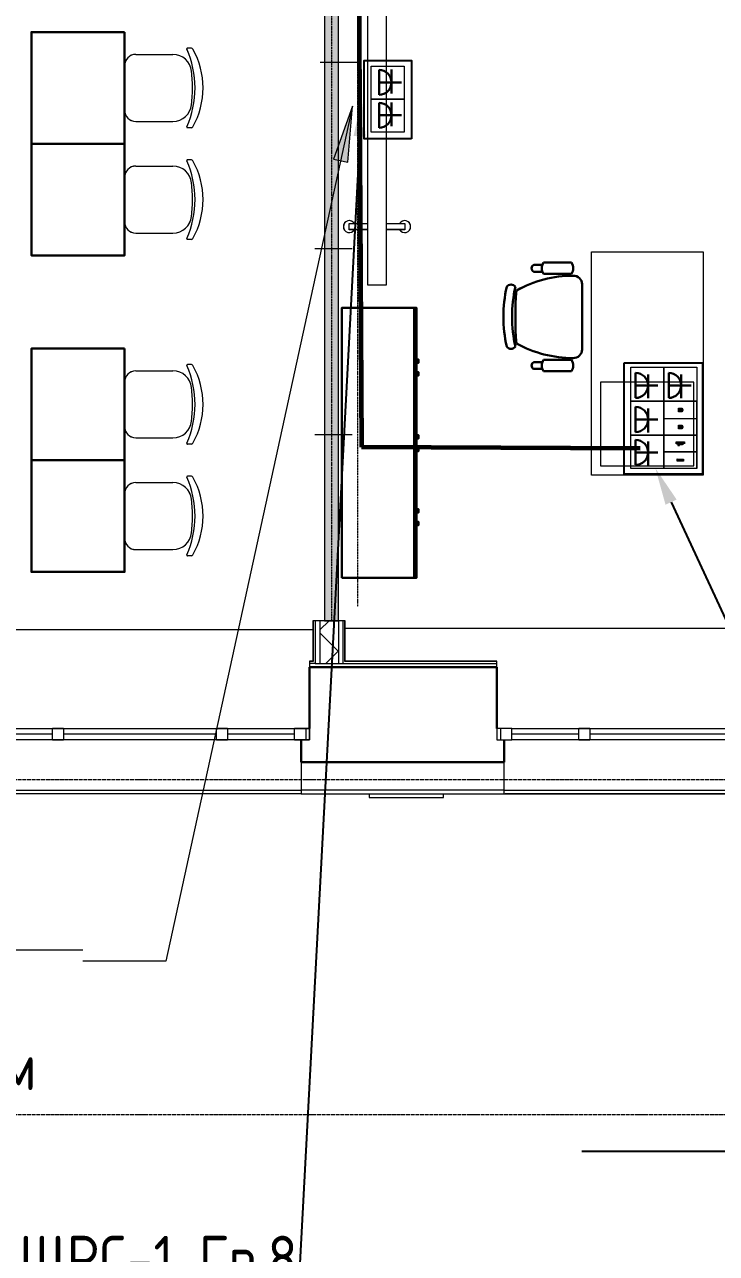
# Model space of a CAD drawing. Header units: millimetres. Extents: x -32 to 417638015, y -35 to 175284279.
# Drawn here: x 1050788 to 1054501, y 51017 to 57619 of the extents above; entities that cross this region are included whole.
import ezdxf
from ezdxf import colors
from ezdxf.entities.mleader import LeaderData, LeaderLine
from ezdxf.math import Vec2, Vec3

# ---------------------------------------------------------------- set-up
doc = ezdxf.new("R2010")
doc.units = ezdxf.units.MM
doc.linetypes.add('ADSK_Линия сетки', pattern=[25, 20, -2.5, 0, -2.5])
doc.linetypes.add('ADSK_Осевая', pattern=[14, 10, -2, 0, -2])
for name, color, linetype, lineweight in [('_ Окна', 7, 'Continuous', 9), ('_ЭМ_В полу', 26, 'Кабель в трубе', 60), ('_ЭМ_ТХобщее_слой', 7, 'Continuous', 30), ('Аннотация', 7, 'Continuous', 18), ('Окна', 7, 'Continuous', 9), ('Оси', 253, 'Continuous', 9), ('Перекрытие', 7, 'Continuous', 18), ('Стены внутренние', 7, 'Continuous', 18), ('Стены наружные', 7, 'Continuous', 18), ('Стены несущие', 7, 'Continuous', 30), ('Стены отделка', 7, 'Continuous', 30), ('Стены штриховка', 7, 'Continuous', 9), ('ТХ', 5, 'Continuous', 0), ('Узлы', 7, 'Continuous', 18), ('ШТРИХОВКА', 252, 'Continuous', 15), ('Электро', 250, 'Continuous', 25), ('ЭОМ_Кабель для СУП', 150, 'Continuous', 9)]:
    doc.layers.add(name, color=color, linetype=linetype, lineweight=lineweight)
for name, color, linetype in [('_ЭМ_Надписи', 7, 'Continuous'), ('PDF _СС_розетки', 7, 'Continuous'), ('ВНУТРЯНКА', 1, 'Continuous'), ('ЭОМ_Лотки рабочие', 5, 'Continuous')]:
    doc.layers.add(name, color=color, linetype=linetype)
doc.layers.add('PDF _ЭОМ _розетки', color=7, linetype='Continuous', true_color=0xeb0000)
doc.layers.add('Линии', color=7, linetype='Continuous', lineweight=9, true_color=0x00a600)
doc.styles.add('ELine', font='txt.shx')
doc.styles.add('GOST Common_2', font='GOST_Common.ttf', dxfattribs={"width": 0.9, "height": 250})
doc.styles.add('ЭОМ', font='isocpeur.ttf', dxfattribs={"width": 0.85, "height": 250})
doc.linetypes.add('TRAY', pattern='A,12.119257,["_",ELine,S=4.5,R=90,X=0,Y=-1.555839],0.750382,["_",ELine,S=4.5,R=0,X=0,Y=-0.805849],1.314849,["_",ELine,S=4.5,R=0,X=0,Y=-0.805849],2.250029,["_",ELine,S=4.5,R=90,X=0,Y=-1.555839],13.565483', length=30)
doc.linetypes.add('Кабель в трубе', pattern='A,8,[133,ltypeshp.shx,S=1,R=0,X=10,Y=1.3],-3,[130,ltypeshp.shx,S=1.5,R=-45,X=-1.5,Y=0],8', length=19)

# ---------------------------------------------------------------- blocks, each defined once
blk = doc.blocks.new('Стул ученич штабелир №5-7')
at = {"color": 0, "linetype": 'ByBlock', "lineweight": -2}
for p, q in [((-120.1, 0), (120.1, 0)), ((-120.1, 0), (120.1, 0)), ((-179.9, -60), (-179.9, -260.3)), ((-179.9, -60), (-179.9, -260.3)), ((180.1, -60), (180.1, -260.3)), ((180.1, -60), (180.1, -260.3)), ((-213.4, -359), (-213.4, -337.3)), ((-213.4, -359), (-213.4, -337.3)), ((213.6, -359), (213.6, -337.3)), ((213.6, -359), (213.6, -337.3))]:
    blk.add_line(p, q, dxfattribs=at)
for centre, radius, start, end in [((-119.9, -60), 60, 90, 180), ((-119.9, -60), 60, 90, 180), ((120.1, -60), 60, 0, 90), ((120.1, -60), 60, 0, 90), ((-79.9, -260.3), 100, 180, 264.25844), ((-79.9, -260.3), 100, 180, 264.25844), ((80.1, -260.3), 100, 275.74156, 0), ((80.1, -260.3), 100, 275.74156, 0), ((-210.4, -337.3), 3, 63.89783, 180), ((-210.4, -337.3), 3, 63.89783, 180), ((-203.4, -359), 10, 180, 238.06825), ((-203.4, -359), 10, 180, 238.06825), ((0.1, 142.3), 520.8, 246.31951, 293.68049), ((0.1, 142.3), 520.8, 246.31951, 293.68049), ((0.1, 9), 430.5, 240.99166, 299.00834), ((0.1, 9), 430.5, 240.99166, 299.00834), ((0.1, 435.5), 800.4, 263.24698, 276.75302), ((0.1, 435.5), 800.4, 263.24698, 276.75302), ((203.6, -359), 10, 301.93175, 0), ((203.6, -359), 10, 301.93175, 0), ((210.6, -337.3), 3, 0, 116.10217), ((210.6, -337.3), 3, 0, 116.10217)]:
    blk.add_arc(centre, radius, start, end, dxfattribs=at)
blk = doc.blocks.new('ТХ 3 этаж')
at = {"layer": 'Узлы'}
blk.add_hatch(color=8, dxfattribs=at).paths.add_polyline_path([(23152.2, 2688.6), (23152.2, 7603.2), (23076.6, 7603.2), (23076.6, 2688.6)])
at = {"color": 8, "linetype": 'Continuous'}
for p, q in [((24201, 4600.2), (24246.6, 4600.2)), ((24201.1, 4563.4), (24246.8, 4563.4)), ((24252.4, 4612.2), (24403.6, 4612.2)), ((24252.4, 4552), (24403.6, 4552)), ((24459.8, 4145.5), (24459.8, 4495.7)), ((23559.2, 2918.6), (23559.2, 4368.6)), ((24201, 4041), (24246.6, 4041)), ((24201.1, 4077.7), (24246.8, 4077.7)), ((24252.4, 4089.2), (24403.6, 4089.2)), ((24252.4, 4029), (24403.6, 4029))]:
    blk.add_line(p, q, dxfattribs=at)
at = {"color": 8}
for points in [[(22003.9, 5850.6), (22003.9, 5250.6), (21503.9, 5250.6), (21503.9, 5850.6)], [(22003.9, 5250.6), (22003.9, 4650.6), (21503.9, 4650.6), (21503.9, 5250.6)], [(22003.9, 4150.6), (22003.9, 3550.6), (21503.9, 3550.6), (21503.9, 4150.6)], [(22003.9, 3550.6), (22003.9, 2950.6), (21503.9, 2950.6), (21503.9, 3550.6)]]:
    blk.add_lwpolyline(points, close=True, dxfattribs=at)
at = {"color": 8, "linetype": 'Continuous'}
for points in [[(23171.2, 2918.6), (23571.2, 2918.6), (23571.2, 4368.6), (23171.2, 4368.6)], [(23571.2, 4091.5), (23571.2, 4074.1), (23581.5, 4074.1), (23581.5, 4091.5)], [(23571.2, 4023.8), (23571.2, 4006.5), (23581.5, 4006.5), (23581.5, 4023.8)], [(23571.2, 3684.5), (23571.2, 3667.1), (23581.5, 3667.1), (23581.5, 3684.5)], [(23571.2, 3616.8), (23571.2, 3599.4), (23581.5, 3599.4), (23581.5, 3616.8)], [(23571.2, 3287.6), (23571.2, 3270.2), (23581.5, 3270.2), (23581.5, 3287.6)], [(23571.2, 3219.9), (23571.2, 3202.6), (23581.5, 3202.6), (23581.5, 3219.9)]]:
    blk.add_lwpolyline(points, close=True, dxfattribs=at)
for centre, radius, start, end in [((24209.5, 4581.8), 20.2, 114.89545, 245.33537), ((24302.4, 4582.1), 58.4, 148.95101, 211.04877), ((24353.6, 4582.1), 58.4, 328.95097, 31.04877), ((24078.7, 4466), 28.1, 34.29007, 145.70964), ((24411.4, 3917.2), 624.5, 89.87797, 119.10589), ((24414.4, 4496.3), 45.4, 359.25187, 92.18664), ((24785.5, 4321.3), 747.5, 167.60199, 192.39777), ((24832, 4321.3), 747.5, 167.60199, 192.39777), ((25863.8, 4321.3), 1761.9, 175.39382, 184.65462), ((24078.7, 4176.7), 28.1, 214.29147, 325.70827), ((24411.4, 4724), 624.5, 240.90677, 270.12147), ((24414.4, 4144.9), 45.4, 267.81347, 0.74787), ((24209.6, 4059.4), 20.2, 114.89545, 245.33537), ((24302.4, 4059.1), 58.4, 148.95098, 211.04877), ((24353.6, 4059.1), 58.4, 328.95097, 31.04877)]:
    blk.add_arc(centre, radius, start, end, dxfattribs=at)
at = {"layer": 'Линии', "color": 8}
for p, q in [((23076.6, 7603.2), (23076.6, 2688.6)), ((23152.2, 2688.6), (23152.2, 7603.2))]:
    blk.add_line(p, q, dxfattribs=at)
at = {"layer": 'Линии', "color": 8, "linetype": 'ADSK_Осевая', "lineweight": 18}
blk.add_line((23114.4, 7603.2), (23114.4, 2683.2), dxfattribs=at)
at = {"layer": 'ТХ', "color": 8}
for points in [[(23309.3, 4490.6), (23309.3, 6490.6), (23409.3, 6490.6), (23409.3, 4490.6)], [(25109.8, 4670.6), (25109.8, 3470.6), (24509.8, 3470.6), (24509.8, 4670.6)], [(24559.8, 3970.6), (24559.8, 3520.6), (25059.8, 3520.6), (25059.8, 3970.6)]]:
    blk.add_lwpolyline(points, close=True, dxfattribs=at)
at = {"layer": 'ТХ', "color": 8, "linetype": 'Continuous', "lineweight": 5, "ltscale": 100}
for points in [[(23309.3, 4789.2), (23210.7, 4789.2), (23210.7, 4822.1), (23309.3, 4822.1)], [(23409.3, 4822.1), (23507.9, 4822.1), (23507.9, 4789.2), (23409.3, 4789.2)]]:
    blk.add_lwpolyline(points, dxfattribs=at)
at = {"layer": 'ТХ', "color": 8}
for centre, start, end in [((23210.7, 4805.7), 30.96376, 329.03624), ((23507.9, 4805.7), 210.96376, 149.03624)]:
    blk.add_arc(centre, 32, start, end, dxfattribs=at)
at = {"layer": 'ТХ', "color": 8, "lineweight": 0, "rotation": 90}
for p in [(22003.9, 5550.6), (22003.9, 4950.6), (22003.9, 3850.6), (22003.9, 3250.6)]:
    blk.add_blockref('Стул ученич штабелир №5-7', p, dxfattribs=at)
blk = doc.blocks.new('План 3 этажа')
at = {"layer": 'Аннотация', "lineweight": 20}
blk.add_hatch(color=8, dxfattribs=at).paths.add_polyline_path([(16217.291, 5571.552), (16114.696, 5286.887), (16191.869, 5270.034)])
at = {"layer": 'Стены внутренние', "lineweight": 9}
h = blk.add_hatch(dxfattribs=at)
h.set_pattern_fill('FP_3', color=8, style=0, pattern_type=2)
h.set_pattern_definition([(45, (507.34, 158.9), (-106.066, 106.066), []), (135, (507.34, 158.9), (-106.066, -106.066), [])])
h.paths.add_polyline_path([(16041.343, 2577.133), (16141.343, 2577.133), (16141.343, 2807.133), (16041.343, 2807.133), (16041.343, 2734.253)])
at = {"layer": 'Узлы'}
blk.add_hatch(color=8, dxfattribs=at).paths.add_polyline_path([(16141.343, 2807.133), (16141.343, 7807.133), (16065.696, 7807.133), (16065.696, 2807.133)])
at = {"layer": '_ Окна', "color": 8}
for p, q in [((14606.35, 2197.133), (14246.35, 2197.133)), ((15486.35, 2197.133), (14666.35, 2197.133)), ((15906.35, 2197.133), (15546.35, 2197.133)), ((15966.35, 2227.133), (15966.35, 2167.133)), ((17011.483, 2227.133), (17011.483, 2167.133)), ((17431.483, 2197.133), (17071.483, 2197.133)), ((18311.483, 2197.133), (17491.483, 2197.133))]:
    blk.add_line(p, q, dxfattribs=at)
at = {"layer": '_ Окна', "color": 8, "lineweight": 18}
for p, q in [((14606.35, 2167.133), (14606.35, 2227.133)), ((14606.35, 2227.133), (14666.35, 2227.133)), ((14666.35, 2227.133), (14666.35, 2167.133)), ((15486.35, 2167.133), (15486.35, 2227.133)), ((15486.35, 2227.133), (15546.35, 2227.133)), ((15546.35, 2227.133), (15546.35, 2167.133)), ((15906.35, 2167.133), (15906.35, 2227.133)), ((15906.35, 2227.133), (15986.35, 2227.133)), ((15986.35, 2227.133), (15986.35, 2167.133)), ((17071.483, 2227.133), (16991.483, 2227.133)), ((16991.483, 2227.133), (16991.483, 2167.133)), ((17071.483, 2167.133), (17071.483, 2227.133)), ((17431.483, 2167.133), (17431.483, 2227.133)), ((17431.483, 2227.133), (17491.483, 2227.133)), ((17491.483, 2227.133), (17491.483, 2167.133)), ((14666.35, 2167.133), (14606.35, 2167.133)), ((15546.35, 2167.133), (15486.35, 2167.133)), ((15986.35, 2167.133), (15906.35, 2167.133)), ((16991.483, 2167.133), (17071.483, 2167.133)), ((17491.483, 2167.133), (17431.483, 2167.133))]:
    blk.add_line(p, q, dxfattribs=at)
at = {"layer": 'Аннотация', "color": 8, "lineweight": 20}
for p, q in [((16217.291, 5571.552), (15213.95, 977.294)), ((16217.291, 5571.552), (16114.696, 5286.887)), ((16191.869, 5270.034), (16217.291, 5571.552)), ((16114.696, 5286.887), (16191.869, 5270.034)), ((9769.904, 1039.083), (14769.904, 1039.083)), ((15213.95, 977.294), (14769.904, 977.294))]:
    blk.add_line(p, q, dxfattribs=at)
at = {"layer": 'Линии', "color": 8}
for p, q in [((16065.696, 7807.133), (16065.696, 2807.133)), ((16141.343, 2807.133), (16141.343, 7807.133)), ((16043.519, 5807.14), (16243.519, 5807.14)), ((16015.056, 4807.14), (16215.056, 4807.14)), ((16015.056, 3807.14), (16215.056, 3807.14)), ((16065.696, 2807.133), (16141.343, 2807.133))]:
    blk.add_line(p, q, dxfattribs=at)
at = {"layer": 'Линии', "color": 8, "linetype": 'ADSK_Осевая', "lineweight": 18}
blk.add_line((16243.519, 7801.698), (16243.519, 2881.698), dxfattribs=at)
blk.add_line((16243.519, 7801.698), (16243.519, 2881.698), dxfattribs=at)
at = {"layer": 'Окна', "color": 8}
for p, q in [((14246.35, 2227.133), (14606.35, 2227.133)), ((14666.35, 2227.133), (14606.35, 2227.133)), ((14666.35, 2227.133), (15486.35, 2227.133)), ((15546.35, 2227.133), (15486.35, 2227.133)), ((15546.35, 2227.133), (15906.35, 2227.133)), ((15986.35, 2227.133), (15906.35, 2227.133)), ((15986.35, 2167.133), (15986.35, 2227.133)), ((17071.483, 2227.133), (16991.483, 2227.133)), ((16991.483, 2227.133), (16991.483, 2167.133)), ((17071.483, 2227.133), (17431.483, 2227.133)), ((17491.483, 2227.133), (17431.483, 2227.133)), ((17491.483, 2227.133), (18311.483, 2227.133)), ((14606.35, 2167.133), (14246.35, 2167.133)), ((14606.35, 2167.133), (14666.35, 2167.133)), ((15486.35, 2167.133), (14666.35, 2167.133)), ((15486.35, 2167.133), (15546.35, 2167.133)), ((15906.35, 2167.133), (15546.35, 2167.133)), ((15906.35, 2167.133), (15986.35, 2167.133)), ((16991.483, 2167.133), (17071.483, 2167.133)), ((17431.483, 2167.133), (17071.483, 2167.133)), ((17431.483, 2167.133), (17491.483, 2167.133)), ((18311.483, 2167.133), (17491.483, 2167.133))]:
    blk.add_line(p, q, dxfattribs=at)
at = {"layer": 'Оси', "color": 8, "linetype": 'ADSK_Линия сетки'}
for p, q in [((-10051.774, 1953.902), (51155.436, 1953.902)), ((-10051.774, 153.902), (51155.436, 153.902))]:
    blk.add_line(p, q, dxfattribs=at)
at = {"layer": 'Перекрытие', "color": 8}
for p, q in [((16004.343, 2757.133), (14178.35, 2757.133)), ((18763.925, 2765.558), (16178.343, 2765.558))]:
    blk.add_line(p, q, dxfattribs=at)
at = {"layer": 'Стены наружные', "color": 8}
for p, q in [((15941.35, 1876.133), (14171.486, 1876.133)), ((14206.35, 1897.133), (15941.35, 1897.133)), ((15941.35, 1877.133), (14206.35, 1877.133)), ((15941.35, 1877.133), (15941.35, 1876.133)), ((17031.483, 1897.133), (18766.483, 1897.133)), ((17031.483, 1877.133), (18766.483, 1877.133)), ((17036.352, 1877.133), (17036.352, 1876.133)), ((18790.483, 1876.133), (17036.352, 1876.133))]:
    blk.add_line(p, q, dxfattribs=at)
at = {"layer": 'Стены несущие', "color": 8}
for p, q in [((15986.35, 2557.133), (15986.35, 2227.133)), ((16991.483, 2557.133), (15986.35, 2557.133)), ((16991.483, 2227.133), (16991.483, 2557.133)), ((15941.35, 2167.133), (15941.35, 2047.133)), ((17031.483, 2047.133), (17031.483, 2167.133)), ((17031.483, 2047.133), (15941.35, 2047.133))]:
    blk.add_line(p, q, dxfattribs=at)
at = {"layer": 'Стены отделка', "color": 8, "lineweight": 9}
for p, q in [((16178.343, 2807.133), (16004.343, 2807.133)), ((16004.343, 2807.133), (16004.343, 2589.133)), ((16016.343, 2807.133), (16016.343, 2577.133)), ((16166.343, 2577.133), (16166.343, 2807.133)), ((16178.343, 2589.133), (16178.343, 2807.133)), ((15986.35, 2589.133), (15986.35, 2557.133)), ((16004.343, 2589.133), (15986.35, 2589.133)), ((16016.343, 2577.133), (16176.343, 2577.133)), ((16991.483, 2589.133), (16178.343, 2589.133)), ((16991.483, 2557.133), (16991.483, 2589.133)), ((15941.35, 2047.133), (15941.35, 1877.133)), ((17031.483, 1877.133), (17031.483, 2047.133)), ((17031.483, 1897.133), (15941.35, 1897.133)), ((15941.35, 1877.133), (17031.483, 1877.133)), ((16305.54, 1877.133), (16305.54, 1857.133)), ((16305.54, 1857.133), (16705.54, 1857.133)), ((16705.54, 1857.133), (16705.54, 1877.133))]:
    blk.add_line(p, q, dxfattribs=at)
at = {"layer": 'Стены штриховка', "color": 8}
for p, q in [((16006.343, 2807.133), (16006.343, 2587.133)), ((16041.343, 2807.133), (16041.343, 2577.133)), ((16141.343, 2807.133), (16141.343, 2577.133)), ((16176.343, 2587.133), (16176.343, 2807.133)), ((16006.343, 2587.133), (15986.35, 2587.133)), ((16016.343, 2577.133), (15986.35, 2577.133)), ((16991.483, 2587.133), (16176.343, 2587.133)), ((16176.343, 2577.133), (16991.483, 2577.133))]:
    blk.add_line(p, q, dxfattribs=at)
at = {"layer": 'ЭОМ_Лотки рабочие'}
blk.add_blockref('ТХ 3 этаж', (-7010.895, 118.542), dxfattribs=at)
at = {"layer": 'Аннотация', "color": 8, "lineweight": 9, "insert": (12249.908, 962.125), "char_height": 250, "width": 4649.4, "attachment_point": 2, "line_spacing_factor": 1.022766, "style": 'GOST Common_2'}
blk.add_mtext('\\pxqc,t4.572,9.144,13.716,18.288,22.86,27.432,32.004,36.576,41.148,45.72,50.292,54.864,59.436,64.008,68.58,73.152,77.724,82.296,86.868,91.44,96.012,100.584,105.156,109.728,114.3,118.872,123.444,128.016,132.588,137.16,141.732,146.304;{центральные секции с\\Pмагнитно-маркерным покрытием}', dxfattribs=at)
blk = doc.blocks.new('_ЭМ_ТХ2_3 этаж_нов')
at = {"layer": 'Узлы'}
blk.add_hatch(color=8, dxfattribs=at).paths.add_polyline_path([(22134.4, 2653.2), (22134.4, 7567.8), (22058.8, 7567.8), (22058.8, 2653.2)])
at = {"color": 8, "linetype": 'Continuous'}
for p, q in [((23183.2, 4564.8), (23228.8, 4564.8)), ((23234.6, 4576.8), (23385.8, 4576.8)), ((23183.3, 4528.1), (23229, 4528.1)), ((23234.6, 4516.6), (23385.8, 4516.6)), ((23442, 4110.2), (23442, 4460.3)), ((22541.4, 2883.2), (22541.4, 4333.2)), ((23183.3, 4042.4), (23229, 4042.4)), ((23234.6, 4053.9), (23385.8, 4053.9)), ((23183.2, 4005.6), (23228.8, 4005.7)), ((23234.6, 3993.6), (23385.8, 3993.6))]:
    blk.add_line(p, q, dxfattribs=at)
at = {"color": 8}
for points in [[(20986.1, 5815.2), (20986.1, 5215.2), (20486.1, 5215.2), (20486.1, 5815.2)], [(20986.1, 5215.2), (20986.1, 4615.2), (20486.1, 4615.2), (20486.1, 5215.2)], [(20986.1, 4115.2), (20986.1, 3515.2), (20486.1, 3515.2), (20486.1, 4115.2)], [(20986.1, 3515.2), (20986.1, 2915.2), (20486.1, 2915.2), (20486.1, 3515.2)]]:
    blk.add_lwpolyline(points, close=True, dxfattribs=at)
at = {"color": 8, "linetype": 'Continuous'}
for points in [[(22153.4, 2883.2), (22553.4, 2883.2), (22553.4, 4333.2), (22153.4, 4333.2)], [(22553.4, 4056.2), (22553.4, 4038.8), (22563.7, 4038.8), (22563.7, 4056.2)], [(22553.4, 3988.5), (22553.4, 3971.1), (22563.7, 3971.1), (22563.7, 3988.5)], [(22553.4, 3649.1), (22553.4, 3631.8), (22563.7, 3631.8), (22563.7, 3649.1)], [(22553.4, 3581.5), (22553.4, 3564.1), (22563.7, 3564.1), (22563.7, 3581.5)], [(22553.4, 3252.3), (22553.4, 3234.9), (22563.7, 3234.9), (22563.7, 3252.3)], [(22553.4, 3184.6), (22553.4, 3167.2), (22563.7, 3167.2), (22563.7, 3184.6)]]:
    blk.add_lwpolyline(points, close=True, dxfattribs=at)
for centre, radius, start, end in [((23191.7, 4546.5), 20.2, 114.89545, 245.33537), ((23284.6, 4546.7), 58.4, 148.95101, 211.04877), ((23335.8, 4546.7), 58.4, 328.95097, 31.04877), ((23393.6, 3881.8), 624.5, 89.87797, 119.10589), ((23396.6, 4460.9), 45.4, 359.25187, 92.18664), ((23767.7, 4285.9), 747.5, 167.60199, 192.39777), ((23060.9, 4430.6), 28.1, 34.29007, 145.70964), ((23814.2, 4285.9), 747.5, 167.60199, 192.39777), ((24846, 4285.9), 1761.9, 175.39382, 184.65462), ((23060.9, 4141.3), 28.1, 214.29147, 325.70827), ((23393.6, 4688.6), 624.5, 240.90677, 270.12147), ((23396.6, 4109.6), 45.4, 267.81347, 0.74787), ((23191.8, 4024), 20.2, 114.89545, 245.33537), ((23284.6, 4023.7), 58.4, 148.95098, 211.04877), ((23335.8, 4023.7), 58.4, 328.95097, 31.04877)]:
    blk.add_arc(centre, radius, start, end, dxfattribs=at)
at = {"layer": 'Линии', "color": 8}
for p, q in [((22058.8, 7567.8), (22058.8, 2653.2)), ((22134.4, 2653.2), (22134.4, 7567.8))]:
    blk.add_line(p, q, dxfattribs=at)
at = {"layer": 'Линии', "color": 8, "linetype": 'ADSK_Осевая', "lineweight": 18}
blk.add_line((22096.6, 7567.8), (22096.6, 2647.8), dxfattribs=at)
at = {"layer": 'ТХ', "color": 8}
for points in [[(22291.5, 4455.2), (22291.5, 6455.2), (22391.5, 6455.2), (22391.5, 4455.2)], [(24092, 4635.2), (24092, 3435.2), (23492, 3435.2), (23492, 4635.2)], [(23542, 3935.2), (23542, 3485.2), (24042, 3485.2), (24042, 3935.2)]]:
    blk.add_lwpolyline(points, close=True, dxfattribs=at)
at = {"layer": 'ТХ', "color": 8, "linetype": 'Continuous', "lineweight": 5, "ltscale": 100}
for points in [[(22291.5, 4753.9), (22192.8, 4753.9), (22192.8, 4786.7), (22291.5, 4786.7)], [(22391.5, 4786.7), (22490.1, 4786.7), (22490.1, 4753.9), (22391.5, 4753.9)]]:
    blk.add_lwpolyline(points, dxfattribs=at)
at = {"layer": 'ТХ', "color": 8}
for centre, start, end in [((22192.8, 4770.3), 30.96376, 329.03624), ((22490.1, 4770.3), 210.96376, 149.03624)]:
    blk.add_arc(centre, 32, start, end, dxfattribs=at)
at = {"layer": 'ТХ', "color": 8, "lineweight": 0, "rotation": 90}
for p in [(20986.1, 5515.2), (20986.1, 4915.2), (20986.1, 3815.2), (20986.1, 3215.2)]:
    blk.add_blockref('Стул ученич штабелир №5-7', p, dxfattribs=at)
blk = doc.blocks.new('розетк для люка')
at = {"layer": 'ВНУТРЯНКА', "color": 5, "lineweight": 30, "ltscale": 100, "transparency": 33554687}
blk.add_line((-67.1, -58.8), (-67.1, 69), dxfattribs=at)
at = {"layer": 'Электро', "color": 5, "lineweight": 30, "transparency": 33554687}
for p, q in [((0, 67.3), (0, -67.3)), ((0, 0), (-120.1, 0))]:
    blk.add_line(p, q, dxfattribs=at)
blk.add_ellipse((0.1, 0), major_axis=(47.6, 47.6), ratio=1, start_param=0.787621, end_param=3.924768, dxfattribs=at)
blk = doc.blocks.new('Люк на 6 мест')
h = blk.add_hatch(color=256)
h.dxf.hatch_style = 1
h.paths.add_polyline_path([(-284.6, 515.7), (-284.6, 526.8), (-319.2, 527), (-319.2, 515.9)])
h = blk.add_hatch(color=256)
h.dxf.hatch_style = 1
h.paths.add_polyline_path([(-323.7, 435.1), (-323.7, 435.1), (-313, 442.8), (-289.1, 442.7), (-279.4, 435), (-279.4, 435), (-279.3, 422.8), (-323.6, 422.8)])
h = blk.add_hatch(color=256)
h.dxf.hatch_style = 1
h.paths.add_polyline_path([(-311.7, 334.8), (-311.7, 341.7), (-317.2, 341.7), (-317.3, 347.2), (-311.8, 347.2), (-311.8, 354.1), (-292.5, 354.1), (-292.5, 334.9)])
h = blk.add_hatch(color=256)
h.dxf.hatch_style = 1
h.paths.add_polyline_path([(-311.3, 243.2), (-311.3, 250.1), (-316.8, 250.1), (-316.8, 255.6), (-311.3, 255.6), (-311.3, 262.4), (-292, 262.5), (-292, 243.2)])
for p, q in [((-323.6, 422.8), (-323.7, 435.1)), ((-323.7, 435.1), (-323.7, 435.1)), ((-279.3, 422.8), (-323.6, 422.8)), ((-289.1, 442.7), (-296.8, 442.7)), ((-296.8, 442.7), (-296.8, 435)), ((-289.1, 435), (-289.1, 442.7)), ((-289.1, 435), (-279.4, 435)), ((-279.4, 435), (-279.3, 422.8))]:
    blk.add_line(p, q)
for points in [[(-215.5, 477.1), (-388.3, 476.8), (-388.3, 565.7), (-215.5, 566)], [(-215.5, 388.2), (-388.3, 387.9), (-388.3, 476.8), (-215.5, 477.1)], [(-284.6, 526.8), (-284.6, 515.7), (-319.2, 515.9), (-319.2, 527)], [(-215.5, 299.3), (-388.3, 299), (-388.3, 387.9), (-215.5, 388.2)], [(-215.8, 205.5), (-388.7, 205.1), (-388.3, 299), (-215.5, 299.3)]]:
    blk.add_lwpolyline(points, close=True)
for points in [[(-311.8, 347.2), (-317.3, 347.2), (-317.2, 341.7), (-311.7, 341.7)], [(-311.8, 347.2), (-311.8, 354.1), (-292.5, 354.1)], [(-292.5, 354.1), (-292.5, 334.9), (-311.7, 334.8), (-311.7, 341.7)], [(-311.3, 255.6), (-316.8, 255.6), (-316.8, 250.1), (-311.3, 250.1)], [(-292, 262.5), (-292, 243.2), (-311.3, 243.2), (-311.3, 250.1)], [(-311.3, 255.6), (-311.3, 262.4), (-292, 262.5)]]:
    blk.add_lwpolyline(points)
at = {"layer": 'PDF _СС_розетки', "linetype": 'Continuous', "lineweight": 20, "transparency": 33554687}
for points in [[(-391.2, 566), (-213.4, 566), (-213.4, 388.2), (-391.2, 388.2)], [(-391.2, 388.2), (-213.4, 388.2), (-213.4, 205.3), (-391.2, 205.3)], [(-391.2, 388.2), (-213.4, 388.2), (-213.4, 205.3), (-391.2, 205.3)], [(-391.2, 205.3), (-213.4, 205.3), (-213.4, 22.4), (-391.2, 22.4)]]:
    blk.add_lwpolyline(points, close=True, dxfattribs=at)
at = {"layer": 'PDF _ЭОМ _розетки', "color": 3, "linetype": 'Continuous', "lineweight": 25, "transparency": 33554687}
blk.add_lwpolyline([(0, 0), (-421.6, 0), (-421.6, 596.5), (0, 596.5)], close=True, dxfattribs=at)
at = {"layer": 'PDF _ЭОМ _розетки', "color": 7, "linetype": 'Continuous', "lineweight": 20, "transparency": 33554687}
for points in [[(-35.6, 388.2), (-213.4, 388.2), (-213.4, 566), (-35.6, 566)], [(-35.6, 205.3), (-213.4, 205.3), (-213.4, 388.2), (-35.6, 388.2)], [(-35.6, 22.4), (-213.4, 22.4), (-213.4, 205.3), (-35.6, 205.3)]]:
    blk.add_lwpolyline(points, close=True, dxfattribs=at)
at = {"layer": 'ВНУТРЯНКА', "color": 5, "lineweight": 30, "ltscale": 100, "transparency": 33554687}
for p, q in [((-129, 244.7), (-129, 372.6)), ((-128.8, 244.7), (-128.8, 372.6)), ((-306.8, 61.8), (-306.8, 189.7)), ((-306.6, 61.8), (-306.6, 189.7)), ((-128.8, 61.8), (-128.8, 189.7))]:
    blk.add_line(p, q, dxfattribs=at)
at = {"layer": 'ВНУТРЯНКА', "color": 1, "lineweight": 30, "ltscale": 100, "transparency": 33554687}
blk.add_line((-129, 61.8), (-129, 189.7), dxfattribs=at)
at = {"layer": 'Электро', "color": 5, "lineweight": 30, "transparency": 33554687}
for p, q in [((-61.9, 370.8), (-61.9, 236.3)), ((-61.7, 370.8), (-61.7, 236.3)), ((-61.9, 303.6), (-181.9, 303.6)), ((-61.7, 303.6), (-181.8, 303.6)), ((-239.5, 188), (-239.5, 53.4)), ((-61.7, 188), (-61.7, 53.4)), ((-239.7, 120.7), (-359.7, 120.7)), ((-239.5, 120.7), (-359.6, 120.7)), ((-61.7, 120.7), (-181.8, 120.7))]:
    blk.add_line(p, q, dxfattribs=at)
at = {"layer": 'Электро', "color": 1, "lineweight": 30, "transparency": 33554687}
for p, q in [((-239.7, 188), (-239.7, 53.4)), ((-61.9, 188), (-61.9, 53.4)), ((-61.9, 120.7), (-181.9, 120.7))]:
    blk.add_line(p, q, dxfattribs=at)
at = {"layer": 'Электро', "color": 5, "lineweight": 30, "transparency": 33554687}
for centre in [(-61.7, 303.6), (-61.6, 303.6), (-239.5, 120.7), (-239.4, 120.7), (-61.6, 120.7)]:
    blk.add_ellipse(centre, major_axis=(47.6, 47.6), ratio=1, start_param=0.787621, end_param=3.924768, dxfattribs=at)
at = {"layer": 'Электро', "color": 1, "lineweight": 30, "transparency": 33554687}
blk.add_ellipse((-61.7, 120.7), major_axis=(47.6, 47.6), ratio=1, start_param=0.787621, end_param=3.924768, dxfattribs=at)
at = {"color": 5, "linetype": 'TRAY', "lineweight": 53, "transparency": 33554687}
blk.add_blockref('розетк для люка', (-61.9, 480.3), dxfattribs=at)
blk = doc.blocks.new('Люк на 2 места')
at = {"layer": 'PDF _ЭОМ _розетки', "color": 3, "linetype": 'Continuous', "lineweight": 25, "transparency": 33554687}
blk.add_lwpolyline([(0, 254.6), (0, 0), (-421.6, 0), (-421.6, 254.6)], close=True, dxfattribs=at)
at = {"layer": 'PDF _ЭОМ _розетки', "color": 7, "linetype": 'Continuous', "lineweight": 20, "transparency": 33554687}
for points in [[(-213.4, 215.1), (-213.4, 37.3), (-391.2, 37.3), (-391.2, 215.1)], [(-35.6, 215.1), (-35.6, 37.3), (-213.4, 37.3), (-213.4, 215.1)]]:
    blk.add_lwpolyline(points, close=True, dxfattribs=at)
at = {"layer": 'ВНУТРЯНКА', "color": 5, "lineweight": 30, "ltscale": 100, "transparency": 33554687}
for p, q in [((-244.3, 147.2), (-372.2, 147.2)), ((-67.6, 147.2), (-195.5, 147.2))]:
    blk.add_line(p, q, dxfattribs=at)
at = {"layer": 'Электро', "color": 5, "lineweight": 30, "transparency": 33554687}
for p, q in [((-303.2, 80), (-303.2, 200.1)), ((-126.5, 80), (-126.5, 200.1)), ((-370.4, 80), (-235.9, 80)), ((-193.7, 80), (-59.2, 80))]:
    blk.add_line(p, q, dxfattribs=at)
at = {"layer": 'Электро', "color": 5, "lineweight": 30, "transparency": 33554687, "extrusion": (0, 0, -1)}
for centre in [(-303.2, 79.9), (-126.5, 79.9)]:
    blk.add_ellipse(centre, major_axis=(-47.6, -47.6), ratio=1, start_param=0.787621, end_param=3.924768, dxfattribs=at)

msp = doc.modelspace()

# ---------------------------------------------------------------- linework, layer by layer
at = {"layer": '_ЭМ_В полу', "ltscale": 25}
for points in [[(1052597.2, 55348.9), (1052574.4, 59411)], [(1054092.6, 55341.8), (1052596.4, 55348.9)]]:
    msp.add_lwpolyline(points, dxfattribs=at)

# ---------------------------------------------------------------- block references
at = {"layer": '_ЭМ_ТХобщее_слой', "lineweight": 50}
msp.add_blockref('_ЭМ_ТХ2_3 этаж_нов', (1030337.8, 51763.2), dxfattribs=at)
at = {"layer": 'ШТРИХОВКА'}
msp.add_blockref('План 3 этажа', (1036330.9, 51609.3), dxfattribs=at)
at = {"layer": 'ЭОМ_Кабель для СУП', "color": 217, "linetype": 'ByBlock', "lineweight": 40, "true_color": 0x93278f, "transparency": 33554687}
for name, p, rotation in [('Люк на 2 места', (1052610.3, 57005.1), 270), ('Люк на 6 мест', (1054005.6, 55800.8), 180)]:
    msp.add_blockref(name, p, dxfattribs=dict(at, rotation=rotation))

# ---------------------------------------------------------------- leaders
at = {"layer": '_ЭМ_Надписи', "color": 7, "ltscale": 5}
ml = msp.add_multileader_mtext('Standard', dxfattribs=at)
ml.set_content('{\\fGOST Common|b0|i0|c204|p34;\\W0.9;\\C256;3ЩРС-1\\fISOCPEUR|b0|i0|c204|p34;\\W0.85; Гр.8\\P\\W1;\\C0;Итер. у-во}', color=1, style='ЭОМ')
ml.set_leader_properties()
ml.build(insert=Vec2(0, 0))
ml.multileader.update_dxf_attribs({"text_left_attachment_type": 6, "text_right_attachment_type": 6, "dogleg_length": 0, "arrow_head_size": 200})
ctx = ml.context
ctx.base_point, ctx.char_height, ctx.arrow_head_size, ctx.landing_gap_size, ctx.plane_origin = Vec3(1050606, 50786.7), 250, 200, 0, Vec3(1041877.4, 58825.6)
ctx.left_attachment, ctx.right_attachment = 6, 6
notes = []
notes.append((ctx, [(1, (1, 1, 0), (1052256, 50786.7), (-1, 0), 0, [(0, [(1052596.8, 57218.1)], 0, [])])]))
ctx.mtext.insert, ctx.mtext.width, ctx.mtext.defined_height, ctx.mtext.flow_direction = Vec3(1050606, 51111.7), 2879.263, 1412.5, 5
ml = msp.add_multileader_mtext('Standard', dxfattribs=at)
ml.set_content('{\\fGOST Common|b0|i0|c0|p34;\\W0.9;\\C256;3\\fGOST Common|b0|i0|c204|p34;ЩРС\\fGOST Common|b0|i0|c0|p34;-\\fGOST Common|b0|i0|c204|p34;1\\fISOCPEUR|b0|i0|c204|p34;\\W0.85; Гр.8\\P\\W1;\\C0;Раб.место учителя, ноутбук}', color=1, style='ЭОМ')
ml.set_leader_properties()
ml.build(insert=Vec2(0, 0))
ml.multileader.update_dxf_attribs({"text_left_attachment_type": 6, "text_right_attachment_type": 6, "dogleg_length": 0, "arrow_head_size": 200})
ctx = ml.context
ctx.base_point, ctx.char_height, ctx.arrow_head_size, ctx.landing_gap_size, ctx.plane_origin = Vec3(1055873.5, 51565.1, -64.3), 250, 200, 0, Vec3(1031680, 63850.7, -64.3)
ctx.left_attachment, ctx.right_attachment = 6, 6
notes.append((ctx, [(0, (1, 1, 0), (1055873.5, 51565.1, -64.3), (1, 0), 0, [(0, [(1054173.8, 55234.8, -64.3)], 0, [])])]))
ctx.mtext.insert, ctx.mtext.width, ctx.mtext.defined_height, ctx.mtext.flow_direction = Vec3(1055873.5, 51890.1, -64.3), 2073.809, 545.6, 5
for ctx, leaders in notes:
    for number, flags, end, landing, length, lines in leaders:
        leader = LeaderData()
        leader.index, (leader.has_last_leader_line, leader.has_dogleg_vector, leader.attachment_direction) = number, flags
        leader.last_leader_point, leader.dogleg_vector, leader.dogleg_length = Vec3(end), Vec3(landing), length
        for number, points, colour, breaks in lines:
            line = LeaderLine()
            line.index, line.vertices, line.color, line.breaks = number, Vec3.list(points), colors.encode_raw_color(colour), breaks
            leader.lines.append(line)
        ctx.leaders.append(leader)

doc.saveas('drawing.dxf')
